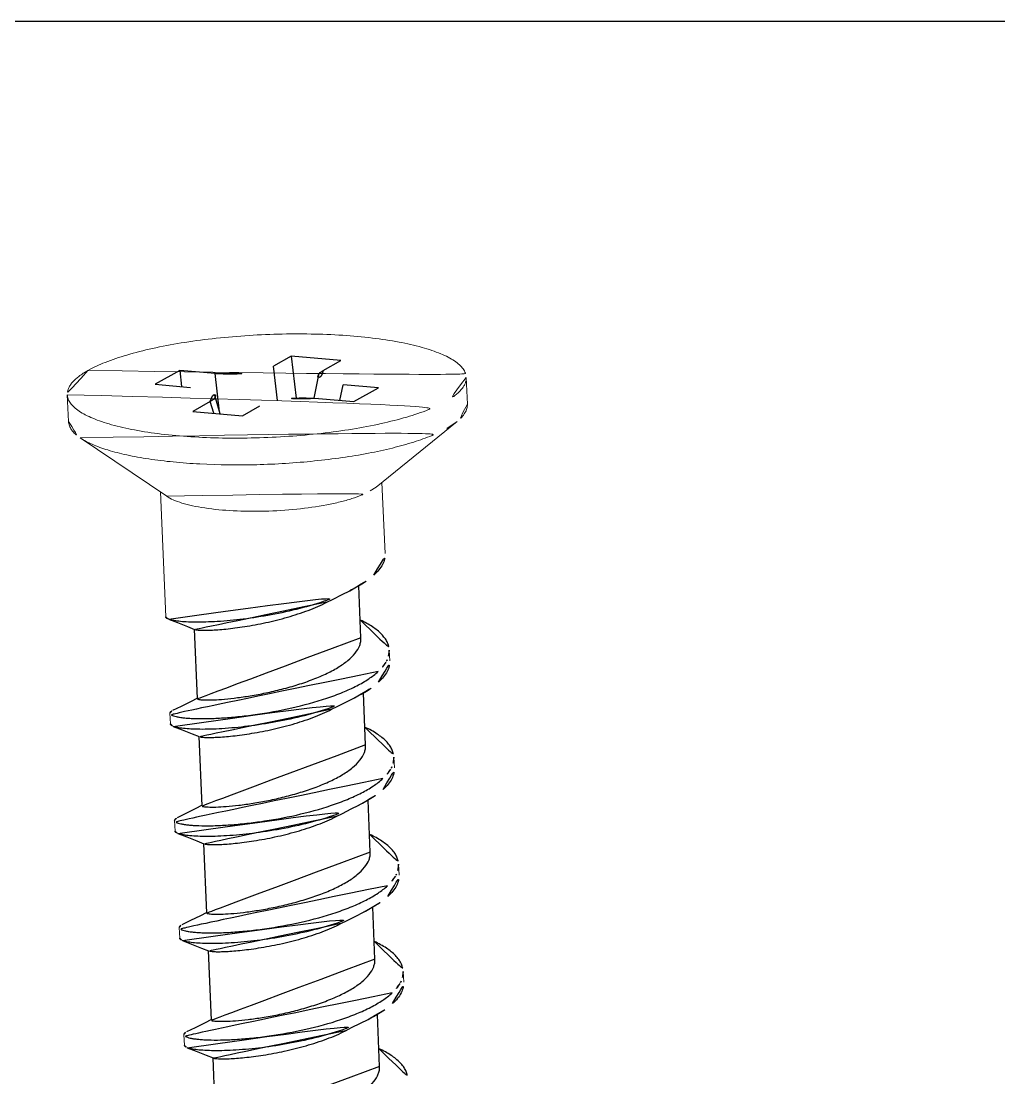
# Model space of a CAD drawing. Extents: x 16296675204 to 16296683393, y -37409618576 to -37409617244.
# Drawn here: x 16296678811.77 to 16296678829.39, y -37409617765.5 to -37409617746.46 of the extents above; entities that cross this region are included whole.
import ezdxf

# ---------------------------------------------------------------- set-up
doc = ezdxf.new("R2010")
doc.units = 0
doc.header["$LTSCALE"] = 10
doc.header["$MEASUREMENT"] = 0
doc.linetypes.add('ACAD_ISO02W100', pattern=[15, 12, -3])
doc.layers.get('0').update_dxf_attribs({"linetype": 'CONTINUOUS'})
doc.layers.add('虚线', color=8, linetype='ACAD_ISO02W100', lineweight=20)

msp = doc.modelspace()

# ---------------------------------------------------------------- linework, layer by layer
at = {"color": 7, "linetype": 'Continuous'}
for p, q in [((16296678816.632099, -37409617752.498627), (16296678816.316891, -37409617752.67601)), ((16296678817.52783, -37409617752.576508), (16296678816.632099, -37409617752.498627)), ((16296678816.632099, -37409617752.498627), (16296678816.722321, -37409617753.256149)), ((16296678817.21262, -37409617752.753891), (16296678817.52783, -37409617752.576508)), ((16296678814.62458, -37409617752.755432), (16296678814.181959, -37409617753.004509)), ((16296678815.26248, -37409617752.81089), (16296678814.62458, -37409617752.755432)), ((16296678814.62458, -37409617752.755432), (16296678814.659189, -37409617753.046013)), ((16296678815.34481, -37409617753.502213), (16296678815.26248, -37409617752.81089)), ((16296678816.39082, -37409617753.29673), (16296678816.316891, -37409617752.67601)), ((16296678817.04915, -37409617753.256859), (16296678817.1311, -37409617752.836433)), ((16296678814.181959, -37409617753.004509), (16296678814.81986, -37409617753.059967)), ((16296678817.51449, -37409617753.29425), (16296678817.569599, -37409617753.011482)), ((16296678818.2075, -37409617753.066948), (16296678817.569599, -37409617753.011482)), ((16296678817.764879, -37409617753.316017), (16296678818.2075, -37409617753.066948)), ((16296678815.17684, -37409617753.317574), (16296678814.861629, -37409617753.494949)), ((16296678815.239321, -37409617753.527786), (16296678815.17684, -37409617753.317574)), ((16296678815.355419, -37409617753.53788), (16296678815.257351, -37409617753.207909)), ((16296678817.126989, -37409617753.260559), (16296678817.764879, -37409617753.316017)), ((16296678814.861629, -37409617753.494949), (16296678815.75736, -37409617753.572823)), ((16296678815.75736, -37409617753.572823), (16296678816.072571, -37409617753.395447)), ((16296678817.89333, -37409617757.573997), (16296678817.85264, -37409617756.637512)), ((16296678814.767771, -37409617757.372429), (16296678814.89328, -37409617757.422897)), ((16296678814.88376, -37409617757.419083), (16296678814.938101, -37409617758.669563)), ((16296678817.977209, -37409617759.504692), (16296678817.93652, -37409617758.568062)), ((16296678814.85166, -37409617759.303123), (16296678814.97716, -37409617759.3536)), ((16296678814.967649, -37409617759.349777), (16296678815.02198, -37409617760.600258)), ((16296678818.06109, -37409617761.435379), (16296678818.020399, -37409617760.498734)), ((16296678814.935539, -37409617761.233818), (16296678815.06105, -37409617761.284286)), ((16296678815.051531, -37409617761.280457), (16296678815.105869, -37409617762.530952)), ((16296678818.144979, -37409617763.366074), (16296678818.10429, -37409617762.429558)), ((16296678815.01943, -37409617763.164513), (16296678815.14493, -37409617763.214989)), ((16296678815.13542, -37409617763.211159), (16296678815.189751, -37409617764.461647)), ((16296678818.228861, -37409617765.296768), (16296678818.188169, -37409617764.3601)), ((16296678815.10331, -37409617765.0952), (16296678815.228821, -37409617765.145683)), ((16296678815.219299, -37409617765.141853), (16296678815.27363, -37409617766.392326))]:
    msp.add_line(p, q, dxfattribs=at)
msp.add_lwpolyline([(16296678850.262171, -37409617828.799469), (16296678796.945801, -37409617828.799469), (16296678796.945801, -37409617746.459763), (16296678850.262171, -37409617746.459763)], close=True)
for points in [[(16296678817.280319, -37409617756.931137), (16296678817.38962, -37409617756.875748), (16296678817.551109, -37409617756.795189), (16296678817.689699, -37409617756.727013)], [(16296678814.425779, -37409617757.238426), (16296678814.583309, -37409617757.299606), (16296678814.767771, -37409617757.372429)], [(16296678814.936251, -37409617758.665932), (16296678814.830009, -37409617758.71981), (16296678814.652491, -37409617758.808418), (16296678814.497311, -37409617758.884781)], [(16296678817.36421, -37409617758.861839), (16296678817.473499, -37409617758.806427), (16296678817.635, -37409617758.725883), (16296678817.773581, -37409617758.657692)], [(16296678814.50967, -37409617759.169128), (16296678814.6672, -37409617759.230309), (16296678814.85166, -37409617759.303123)], [(16296678815.02014, -37409617760.596626), (16296678814.913891, -37409617760.650513), (16296678814.73637, -37409617760.739113), (16296678814.5812, -37409617760.815483)], [(16296678817.44809, -37409617760.792526), (16296678817.55739, -37409617760.737129), (16296678817.71888, -37409617760.656578), (16296678817.85747, -37409617760.588387)], [(16296678814.59355, -37409617761.099823), (16296678814.75108, -37409617761.161003), (16296678814.935539, -37409617761.233818)], [(16296678817.531981, -37409617762.723228), (16296678817.64127, -37409617762.667824), (16296678817.802771, -37409617762.587273), (16296678817.941351, -37409617762.519081)], [(16296678815.104019, -37409617762.527321), (16296678814.99778, -37409617762.5812), (16296678814.820259, -37409617762.6698), (16296678814.665079, -37409617762.74617)], [(16296678814.677441, -37409617763.03051), (16296678814.834961, -37409617763.09169), (16296678815.01943, -37409617763.164513)], [(16296678815.18791, -37409617764.458023), (16296678815.081659, -37409617764.511887), (16296678814.90414, -37409617764.600487), (16296678814.74897, -37409617764.676857)], [(16296678817.61586, -37409617764.653923), (16296678817.725161, -37409617764.598518), (16296678817.88665, -37409617764.51796), (16296678818.02524, -37409617764.449783)], [(16296678814.76132, -37409617764.961197), (16296678814.91885, -37409617765.022377), (16296678815.10331, -37409617765.0952)]]:
    msp.add_lwpolyline(points, dxfattribs=at)
for centre, major_axis, ratio, start_param, end_param in [((16296678815.60009, -37409617752.606644), (-0.801806, -0.030785), 0.263882425, 1.126066153, 2.666704219), ((16296678817.951099, -37409617752.81105), (-0.821229, -0.039608), 0.25133448, 5.818141006, 7.358779072), ((16296678814.43836, -37409617753.260399), (-0.821229, -0.039608), 0.25133448, -3.606636955, -2.065998889), ((16296678816.78937, -37409617753.464813), (-0.801806, -0.030785), 0.263882425, -2.0155265, -0.474888434)]:
    msp.add_ellipse(centre, major_axis=major_axis, ratio=ratio, start_param=start_param, end_param=end_param, dxfattribs=at)
for points, knots in [([(16296678818.12746, -37409617756.443039), (16296678818.159571, -37409617756.413383), (16296678818.216841, -37409617756.353607), (16296678818.28294, -37409617756.255997), (16296678818.32217, -37409617756.156464), (16296678818.32925, -37409617756.088516), (16296678818.327841, -37409617756.056053)], [0, 0, 0, 0, 0.292045706, 0.550742358, 0.782817436, 1, 1, 1, 1]), ([(16296678817.689699, -37409617756.727013), (16296678817.774191, -37409617756.685654), (16296678817.927429, -37409617756.601753), (16296678818.068489, -37409617756.497528), (16296678818.12746, -37409617756.443039)], [0, 0, 0, 0, 0.539523175, 1, 1, 1, 1]), ([(16296678814.425791, -37409617757.238426), (16296678814.450001, -37409617757.247772), (16296678814.51034, -37409617757.262787), (16296678814.616541, -37409617757.278236), (16296678814.75202, -37409617757.288673), (16296678814.914419, -37409617757.293213), (16296678815.10112, -37409617757.290977), (16296678815.389509, -37409617757.277557), (16296678815.784901, -37409617757.239891), (16296678816.281071, -37409617757.163353), (16296678816.78278, -37409617757.053596), (16296678817.25662, -37409617756.912987), (16296678817.55365, -37409617756.793587), (16296678817.689699, -37409617756.727013)], [0, 0, 0, 0, 0.023276566, 0.055463247, 0.09623742, 0.145040673, 0.201136549, 0.263651163, 0.403927684, 0.557108169, 0.713672809, 0.86415492, 1, 1, 1, 1]), ([(16296678817.280319, -37409617756.931137), (16296678817.17136, -37409617756.986816), (16296678816.936541, -37409617757.087173), (16296678816.56592, -37409617757.207336), (16296678816.18198, -37409617757.302628), (16296678815.86507, -37409617757.361816), (16296678815.6252, -37409617757.396423), (16296678815.46314, -37409617757.415337), (16296678815.316919, -37409617757.42836), (16296678815.189131, -37409617757.435928), (16296678815.082001, -37409617757.438713), (16296678814.99745, -37409617757.437317), (16296678814.94174, -37409617757.433319), (16296678814.909731, -37409617757.42794), (16296678814.897949, -37409617757.424797), (16296678814.89328, -37409617757.422897)], [0, 0, 0, 0, 0.149149692, 0.310486425, 0.474512212, 0.630990703, 0.703238306, 0.769886721, 0.829852517, 0.882142193, 0.925906765, 0.960440098, 0.985212648, 0.993851739, 1, 1, 1, 1]), ([(16296678814.373569, -37409617757.194969), (16296678814.373739, -37409617757.19899), (16296678814.376909, -37409617757.207893), (16296678814.38793, -37409617757.219109), (16296678814.40465, -37409617757.229599), (16296678814.41814, -37409617757.235481), (16296678814.425791, -37409617757.238426)], [0, 0, 0, 0, 0.169964487, 0.380192821, 0.653494873, 1, 1, 1, 1]), ([(16296678817.886391, -37409617757.256149), (16296678817.960859, -37409617757.291496), (16296678818.094641, -37409617757.36409), (16296678818.23918, -37409617757.477112), (16296678818.322241, -37409617757.573868), (16296678818.36631, -37409617757.645279), (16296678818.39444, -37409617757.718643), (16296678818.40226, -37409617757.768967), (16296678818.40333, -37409617757.793671)], [0, 0, 0, 0, 0.317057743, 0.583748074, 0.699704525, 0.805924509, 0.904904925, 1, 1, 1, 1]), ([(16296678817.89332, -37409617757.573997), (16296678817.89431, -37409617757.596786), (16296678817.8913, -37409617757.643608), (16296678817.864559, -37409617757.739708), (16296678817.79006, -37409617757.860123), (16296678817.65291, -37409617757.991867), (16296678817.470341, -37409617758.116653), (16296678817.24851, -37409617758.232559), (16296678816.99538, -37409617758.337822), (16296678816.720409, -37409617758.430679), (16296678816.434031, -37409617758.50985), (16296678816.147209, -37409617758.574547), (16296678815.870991, -37409617758.624542), (16296678815.61602, -37409617758.660217), (16296678815.39217, -37409617758.682503), (16296678815.229071, -37409617758.691818), (16296678815.120609, -37409617758.693382), (16296678815.057751, -37409617758.692261), (16296678815.00795, -37409617758.68914), (16296678814.97526, -37409617758.685181), (16296678814.95566, -37409617758.680672), (16296678814.945761, -37409617758.677368), (16296678814.938259, -37409617758.673073), (16296678814.93811, -37409617758.669563)], [0, 0, 0, 0, 0.020473064, 0.041729226, 0.088965761, 0.145234353, 0.211406525, 0.286735163, 0.369456871, 0.457154917, 0.547003049, 0.635953592, 0.720898874, 0.798817184, 0.866906327, 0.922705443, 0.9453497, 0.964215031, 0.979139366, 0.990015945, 0.99393238, 0.996849703, 1, 1, 1, 1]), ([(16296678818.40333, -37409617757.793671), (16296678818.4046, -37409617757.822861), (16296678818.39925, -37409617757.883453), (16296678818.37928, -37409617757.940697), (16296678818.366289, -37409617757.968689)], [0, 0, 0, 0, 0.486340642, 1, 1, 1, 1]), ([(16296678818.211349, -37409617758.373734), (16296678818.243469, -37409617758.344063), (16296678818.30076, -37409617758.284264), (16296678818.36688, -37409617758.1866), (16296678818.406099, -37409617758.087013), (16296678818.413151, -37409617758.019043), (16296678818.411711, -37409617757.986549)], [0, 0, 0, 0, 0.292058996, 0.550756019, 0.78282278, 1, 1, 1, 1]), ([(16296678818.34399, -37409617758.011177), (16296678818.3354, -37409617758.025841), (16296678818.295139, -37409617758.087624), (16296678818.244579, -37409617758.14222), (16296678818.202959, -37409617758.180656)], [0, 0, 0, 0, 0.230661655, 1, 1, 1, 1]), ([(16296678818.366289, -37409617757.968689), (16296678818.364639, -37409617757.972252), (16296678818.357719, -37409617757.986687), (16296678818.35009, -37409617758.000771), (16296678818.34399, -37409617758.011177)], [0, 0, 0, 0, 0.245567706, 1, 1, 1, 1]), ([(16296678818.202959, -37409617758.180656), (16296678818.15032, -37409617758.229286), (16296678818.02639, -37409617758.322998), (16296678817.811081, -37409617758.446327), (16296678817.557899, -37409617758.561234), (16296678817.169001, -37409617758.704407), (16296678816.64257, -37409617758.846336), (16296678816.102289, -37409617758.943909), (16296678815.67786, -37409617758.995461), (16296678815.386141, -37409617759.019577), (16296678815.12359, -37409617759.03064), (16296678814.92643, -37409617759.030006), (16296678814.788851, -37409617759.023338), (16296678814.702419, -37409617759.016167), (16296678814.62793, -37409617759.006737), (16296678814.56633, -37409617758.995621), (16296678814.51672, -37409617758.982277), (16296678814.47724, -37409617758.967247), (16296678814.449711, -37409617758.947289), (16296678814.44906, -37409617758.932587)], [0, 0, 0, 0, 0.054602615, 0.117789166, 0.188745253, 0.266169363, 0.433325532, 0.603347488, 0.684032993, 0.759000201, 0.826300458, 0.884192152, 0.909142841, 0.931212345, 0.950280087, 0.966251833, 0.979077401, 0.988796353, 1, 1, 1, 1]), ([(16296678817.773581, -37409617758.657692), (16296678817.85808, -37409617758.616341), (16296678818.01132, -37409617758.532448), (16296678818.15237, -37409617758.428223), (16296678818.211349, -37409617758.373734)], [0, 0, 0, 0, 0.539505924, 1, 1, 1, 1]), ([(16296678814.44906, -37409617758.932587), (16296678814.448879, -37409617758.928581), (16296678814.451269, -37409617758.919434), (16296678814.461281, -37409617758.907318), (16296678814.47703, -37409617758.895416), (16296678814.48995, -37409617758.88839), (16296678814.497311, -37409617758.884781)], [0, 0, 0, 0, 0.169923784, 0.38021977, 0.653573272, 1, 1, 1, 1]), ([(16296678814.50967, -37409617759.169128), (16296678814.53389, -37409617759.178467), (16296678814.594231, -37409617759.193481), (16296678814.70043, -37409617759.208923), (16296678814.835911, -37409617759.219368), (16296678814.998329, -37409617759.223907), (16296678815.185049, -37409617759.221672), (16296678815.473459, -37409617759.208237), (16296678815.868851, -37409617759.170578), (16296678816.365021, -37409617759.094032), (16296678816.86672, -37409617758.984283), (16296678817.34053, -37409617758.843674), (16296678817.63755, -37409617758.724274), (16296678817.773581, -37409617758.657692)], [0, 0, 0, 0, 0.023276892, 0.055464645, 0.096240648, 0.145049353, 0.201151804, 0.263673445, 0.403950807, 0.557126029, 0.713689384, 0.864168888, 1, 1, 1, 1]), ([(16296678817.364201, -37409617758.861839), (16296678817.255239, -37409617758.917503), (16296678817.02042, -37409617759.017868), (16296678816.649799, -37409617759.138023), (16296678816.26586, -37409617759.233322), (16296678815.948959, -37409617759.292519), (16296678815.709089, -37409617759.32711), (16296678815.54702, -37409617759.346039), (16296678815.400801, -37409617759.359047), (16296678815.27302, -37409617759.366623), (16296678815.16588, -37409617759.369408), (16296678815.081329, -37409617759.367996), (16296678815.025631, -37409617759.364014), (16296678814.99362, -37409617759.358643), (16296678814.98184, -37409617759.355492), (16296678814.977171, -37409617759.3536)], [0, 0, 0, 0, 0.149151444, 0.31048851, 0.474514788, 0.630995045, 0.703238917, 0.769892315, 0.829853838, 0.882146381, 0.925911335, 0.960441334, 0.985220341, 0.993856093, 1, 1, 1, 1]), ([(16296678814.457451, -37409617759.125717), (16296678814.45764, -37409617759.12973), (16296678814.460831, -37409617759.138618), (16296678814.47184, -37409617759.149818), (16296678814.48855, -37409617759.160301), (16296678814.502029, -37409617759.166183), (16296678814.50967, -37409617759.169128)], [0, 0, 0, 0, 0.170000013, 0.380313825, 0.653600326, 1, 1, 1, 1]), ([(16296678817.970711, -37409617759.18705), (16296678818.045099, -37409617759.222382), (16296678818.178749, -37409617759.294937), (16296678818.32313, -37409617759.407883), (16296678818.40612, -37409617759.504547), (16296678818.45015, -37409617759.575912), (16296678818.478279, -37409617759.649208), (16296678818.48612, -37409617759.699493), (16296678818.487209, -37409617759.724167)], [0, 0, 0, 0, 0.317038141, 0.583721003, 0.699682042, 0.805910367, 0.904900162, 1, 1, 1, 1]), ([(16296678817.9772, -37409617759.504692), (16296678817.978189, -37409617759.527481), (16296678817.97517, -37409617759.574303), (16296678817.948469, -37409617759.67041), (16296678817.873949, -37409617759.790817), (16296678817.736799, -37409617759.922577), (16296678817.55422, -37409617760.047348), (16296678817.33239, -37409617760.163254), (16296678817.07926, -37409617760.268509), (16296678816.804291, -37409617760.361366), (16296678816.51791, -37409617760.440552), (16296678816.231091, -37409617760.505241), (16296678815.95487, -37409617760.555237), (16296678815.699909, -37409617760.590912), (16296678815.476061, -37409617760.61319), (16296678815.31296, -37409617760.622513), (16296678815.204491, -37409617760.624077), (16296678815.14163, -37409617760.622963), (16296678815.091829, -37409617760.619827), (16296678815.059139, -37409617760.615883), (16296678815.039551, -37409617760.611366), (16296678815.02965, -37409617760.608063), (16296678815.022129, -37409617760.603767), (16296678815.02198, -37409617760.600258)], [0, 0, 0, 0, 0.020473397, 0.04172825, 0.088964795, 0.145234699, 0.21140827, 0.286737033, 0.369457519, 0.457154473, 0.547002625, 0.635953948, 0.720899289, 0.798816176, 0.866903321, 0.922701866, 0.945350284, 0.96421297, 0.979137498, 0.990016213, 0.993929145, 0.99684572, 1, 1, 1, 1]), ([(16296678818.487209, -37409617759.724167), (16296678818.488501, -37409617759.75341), (16296678818.48315, -37409617759.814133), (16296678818.463131, -37409617759.87149), (16296678818.450109, -37409617759.899544)], [0, 0, 0, 0, 0.486306326, 1, 1, 1, 1]), ([(16296678818.295231, -37409617760.304428), (16296678818.327351, -37409617760.274757), (16296678818.38464, -37409617760.214958), (16296678818.45076, -37409617760.11731), (16296678818.489981, -37409617760.017723), (16296678818.49703, -37409617759.949753), (16296678818.4956, -37409617759.917259)], [0, 0, 0, 0, 0.292042277, 0.550741516, 0.782816052, 1, 1, 1, 1]), ([(16296678818.42831, -37409617759.941132), (16296678818.41971, -37409617759.955856), (16296678818.379379, -37409617760.017929), (16296678818.32863, -37409617760.072746), (16296678818.28684, -37409617760.111359)], [0, 0, 0, 0, 0.230586123, 1, 1, 1, 1]), ([(16296678818.450109, -37409617759.899544), (16296678818.44849, -37409617759.903023), (16296678818.441719, -37409617759.917137), (16296678818.434259, -37409617759.930931), (16296678818.42831, -37409617759.941132)], [0, 0, 0, 0, 0.245662192, 1, 1, 1, 1]), ([(16296678818.28684, -37409617760.111359), (16296678818.234209, -37409617760.159981), (16296678818.1103, -37409617760.253677), (16296678817.895029, -37409617760.376984), (16296678817.641911, -37409617760.491867), (16296678817.253071, -37409617760.635033), (16296678816.726709, -37409617760.776978), (16296678816.186489, -37409617760.874557), (16296678815.762079, -37409617760.926117), (16296678815.47036, -37409617760.950256), (16296678815.207769, -37409617760.961327), (16296678815.010571, -37409617760.960709), (16296678814.872959, -37409617760.954048), (16296678814.786501, -37409617760.946877), (16296678814.71199, -37409617760.937447), (16296678814.65036, -37409617760.926353), (16296678814.60071, -37409617760.913017), (16296678814.561199, -37409617760.89798), (16296678814.53363, -37409617760.878036), (16296678814.532949, -37409617760.863327)], [0, 0, 0, 0, 0.054597217, 0.117772269, 0.188713614, 0.266122839, 0.433262524, 0.603270318, 0.683950983, 0.758921475, 0.826233658, 0.884138543, 0.909095902, 0.931171631, 0.950246803, 0.966225121, 0.979058274, 0.988784535, 1, 1, 1, 1]), ([(16296678817.85747, -37409617760.588387), (16296678817.941959, -37409617760.547028), (16296678818.0952, -37409617760.463142), (16296678818.23625, -37409617760.35891), (16296678818.295231, -37409617760.304428)], [0, 0, 0, 0, 0.539514938, 1, 1, 1, 1]), ([(16296678814.593559, -37409617761.099823), (16296678814.617769, -37409617761.109161), (16296678814.67811, -37409617761.124184), (16296678814.784309, -37409617761.139618), (16296678814.91979, -37409617761.150063), (16296678815.08219, -37409617761.154587), (16296678815.2689, -37409617761.152367), (16296678815.55731, -37409617761.138947), (16296678815.9527, -37409617761.101273), (16296678816.44886, -37409617761.024727), (16296678816.95056, -37409617760.914993), (16296678817.424391, -37409617760.774368), (16296678817.72142, -37409617760.654984), (16296678817.85747, -37409617760.588387)], [0, 0, 0, 0, 0.023278057, 0.055464367, 0.096237391, 0.145041777, 0.201140971, 0.263660908, 0.403941326, 0.557113817, 0.713670843, 0.864155822, 1, 1, 1, 1]), ([(16296678817.44809, -37409617760.792526), (16296678817.33913, -37409617760.848213), (16296678817.104309, -37409617760.948547), (16296678816.73369, -37409617761.068733), (16296678816.349751, -37409617761.164017), (16296678816.032841, -37409617761.223213), (16296678815.792971, -37409617761.257797), (16296678815.630911, -37409617761.276733), (16296678815.48469, -37409617761.289742), (16296678815.356899, -37409617761.297318), (16296678815.249769, -37409617761.300087), (16296678815.16522, -37409617761.298698), (16296678815.10951, -37409617761.294701), (16296678815.077511, -37409617761.28933), (16296678815.06572, -37409617761.286186), (16296678815.06105, -37409617761.284286)], [0, 0, 0, 0, 0.149149925, 0.310486899, 0.474512549, 0.630991091, 0.703238754, 0.769887552, 0.829852148, 0.882143536, 0.925906325, 0.960441356, 0.985212845, 0.993853208, 1, 1, 1, 1]), ([(16296678814.532949, -37409617760.863327), (16296678814.532761, -37409617760.859322), (16296678814.53513, -37409617760.850166), (16296678814.545139, -37409617760.838043), (16296678814.56089, -37409617760.826134), (16296678814.57383, -37409617760.819077), (16296678814.5812, -37409617760.815483)], [0, 0, 0, 0, 0.169900019, 0.380141039, 0.653487407, 1, 1, 1, 1]), ([(16296678814.54134, -37409617761.056389), (16296678814.541519, -37409617761.06041), (16296678814.544701, -37409617761.069298), (16296678814.555719, -37409617761.080513), (16296678814.57243, -37409617761.090988), (16296678814.585911, -37409617761.09687), (16296678814.593559, -37409617761.099823)], [0, 0, 0, 0, 0.169993056, 0.38028427, 0.653562307, 1, 1, 1, 1]), ([(16296678818.055309, -37409617761.11808), (16296678818.129601, -37409617761.153397), (16296678818.263069, -37409617761.225922), (16296678818.407249, -37409617761.338799), (16296678818.49011, -37409617761.43541), (16296678818.53409, -37409617761.506721), (16296678818.56218, -37409617761.579971), (16296678818.570009, -37409617761.630219), (16296678818.571091, -37409617761.654877)], [0, 0, 0, 0, 0.316984893, 0.583639069, 0.699603812, 0.805849235, 0.904865736, 1, 1, 1, 1]), ([(16296678818.06109, -37409617761.435379), (16296678818.06209, -37409617761.458183), (16296678818.059059, -37409617761.504997), (16296678818.032339, -37409617761.601097), (16296678817.95783, -37409617761.721497), (16296678817.820681, -37409617761.853256), (16296678817.638109, -37409617761.978027), (16296678817.416281, -37409617762.093941), (16296678817.163151, -37409617762.199203), (16296678816.88818, -37409617762.292068), (16296678816.601801, -37409617762.371239), (16296678816.31498, -37409617762.435928), (16296678816.038759, -37409617762.485924), (16296678815.783791, -37409617762.521606), (16296678815.55994, -37409617762.543877), (16296678815.396839, -37409617762.553207), (16296678815.28838, -37409617762.554771), (16296678815.225519, -37409617762.55365), (16296678815.17572, -37409617762.550522), (16296678815.14303, -37409617762.54657), (16296678815.12343, -37409617762.542061), (16296678815.11352, -37409617762.538757), (16296678815.10603, -37409617762.534447), (16296678815.105881, -37409617762.530952)], [0, 0, 0, 0, 0.02047321, 0.04172905, 0.08896589, 0.145234743, 0.211406872, 0.286735126, 0.369456489, 0.457154687, 0.547003065, 0.635953623, 0.720898634, 0.798816603, 0.866905772, 0.922705652, 0.945349236, 0.964215767, 0.979138535, 0.990016578, 0.993933024, 0.996849142, 1, 1, 1, 1]), ([(16296678818.571091, -37409617761.654877), (16296678818.57239, -37409617761.68425), (16296678818.566971, -37409617761.745232), (16296678818.54677, -37409617761.802834), (16296678818.53364, -37409617761.830971)], [0, 0, 0, 0, 0.486199985, 1, 1, 1, 1]), ([(16296678818.37912, -37409617762.235123), (16296678818.41123, -37409617762.20546), (16296678818.468479, -37409617762.145691), (16296678818.53459, -37409617762.048103), (16296678818.57382, -37409617761.94857), (16296678818.5809, -37409617761.88063), (16296678818.579491, -37409617761.84816)], [0, 0, 0, 0, 0.292056058, 0.55074832, 0.782819238, 1, 1, 1, 1]), ([(16296678818.513309, -37409617761.869904), (16296678818.50469, -37409617761.884804), (16296678818.46417, -37409617761.947632), (16296678818.412939, -37409617762.003059), (16296678818.370729, -37409617762.042053)], [0, 0, 0, 0, 0.230394881, 1, 1, 1, 1]), ([(16296678818.53364, -37409617761.830971), (16296678818.53212, -37409617761.834244), (16296678818.52578, -37409617761.847427), (16296678818.518841, -37409617761.860352), (16296678818.513309, -37409617761.869904)], [0, 0, 0, 0, 0.24594043, 1, 1, 1, 1]), ([(16296678818.370729, -37409617762.042053), (16296678818.31809, -37409617762.090683), (16296678818.19417, -37409617762.184372), (16296678817.978889, -37409617762.307693), (16296678817.72574, -37409617762.422577), (16296678817.33687, -37409617762.565758), (16296678816.81049, -37409617762.707703), (16296678816.27026, -37409617762.805267), (16296678815.84585, -37409617762.856819), (16296678815.554119, -37409617762.880951), (16296678815.29154, -37409617762.892021), (16296678815.09436, -37409617762.891403), (16296678814.95677, -37409617762.884743), (16296678814.870319, -37409617762.877563), (16296678814.79582, -37409617762.868141), (16296678814.7342, -37409617762.857033), (16296678814.684561, -37409617762.843697), (16296678814.64506, -37409617762.828667), (16296678814.6175, -37409617762.808723), (16296678814.616831, -37409617762.794006)], [0, 0, 0, 0, 0.05459869, 0.11777762, 0.188727264, 0.266146226, 0.433292764, 0.603296072, 0.683979386, 0.758950658, 0.826259313, 0.88415787, 0.909111388, 0.931183846, 0.950256241, 0.966231778, 0.979063344, 0.988787913, 1, 1, 1, 1]), ([(16296678817.941351, -37409617762.519081), (16296678818.02585, -37409617762.477722), (16296678818.17909, -37409617762.393837), (16296678818.320141, -37409617762.289597), (16296678818.37912, -37409617762.235123)], [0, 0, 0, 0, 0.539520138, 1, 1, 1, 1]), ([(16296678814.677441, -37409617763.03051), (16296678814.70166, -37409617763.039864), (16296678814.761999, -37409617763.054871), (16296678814.8682, -37409617763.070312), (16296678815.00367, -37409617763.080757), (16296678815.16608, -37409617763.085289), (16296678815.352779, -37409617763.083061), (16296678815.641171, -37409617763.069641), (16296678816.03656, -37409617763.031967), (16296678816.532749, -37409617762.955421), (16296678817.034451, -37409617762.84568), (16296678817.50828, -37409617762.705063), (16296678817.805309, -37409617762.58567), (16296678817.941351, -37409617762.519081)], [0, 0, 0, 0, 0.023276407, 0.055463181, 0.096237908, 0.145042369, 0.201139714, 0.263655278, 0.403931506, 0.557112621, 0.713678891, 0.864158647, 1, 1, 1, 1]), ([(16296678814.616831, -37409617762.794006), (16296678814.61665, -37409617762.789993), (16296678814.61902, -37409617762.780853), (16296678814.62904, -37409617762.768707), (16296678814.644779, -37409617762.756813), (16296678814.657709, -37409617762.749779), (16296678814.665079, -37409617762.74617)], [0, 0, 0, 0, 0.169908325, 0.380176255, 0.653525717, 1, 1, 1, 1]), ([(16296678817.531969, -37409617762.723228), (16296678817.423, -37409617762.778893), (16296678817.18819, -37409617762.87925), (16296678816.81757, -37409617762.999413), (16296678816.43363, -37409617763.094711), (16296678816.11672, -37409617763.1539), (16296678815.87686, -37409617763.188492), (16296678815.71479, -37409617763.207428), (16296678815.568569, -37409617763.220444), (16296678815.440781, -37409617763.227997), (16296678815.333651, -37409617763.230797), (16296678815.2491, -37409617763.229393), (16296678815.193399, -37409617763.225403), (16296678815.16139, -37409617763.220016), (16296678815.149611, -37409617763.216881), (16296678815.144939, -37409617763.214989)], [0, 0, 0, 0, 0.149151082, 0.31048801, 0.474514413, 0.630994577, 0.703238601, 0.769891117, 0.829854077, 0.882144985, 0.925911753, 0.960440489, 0.985219788, 0.993854646, 1, 1, 1, 1]), ([(16296678814.625219, -37409617762.987083), (16296678814.625401, -37409617762.991096), (16296678814.62858, -37409617762.999977), (16296678814.639601, -37409617763.0112), (16296678814.656309, -37409617763.021683), (16296678814.66979, -37409617763.027557), (16296678814.677441, -37409617763.03051)], [0, 0, 0, 0, 0.169972208, 0.380232623, 0.65353903, 1, 1, 1, 1]), ([(16296678818.13652, -37409617763.047508), (16296678818.21122, -37409617763.082909), (16296678818.3454, -37409617763.155563), (16296678818.49037, -37409617763.268738), (16296678818.573669, -37409617763.365639), (16296678818.617861, -37409617763.437157), (16296678818.64608, -37409617763.510643), (16296678818.65391, -37409617763.561043), (16296678818.654989, -37409617763.585777)], [0, 0, 0, 0, 0.3172345, 0.583924157, 0.69985153, 0.806036112, 0.904966851, 1, 1, 1, 1]), ([(16296678818.14497, -37409617763.366074), (16296678818.14596, -37409617763.38887), (16296678818.14295, -37409617763.435692), (16296678818.11623, -37409617763.531792), (16296678818.041731, -37409617763.652199), (16296678817.90457, -37409617763.783958), (16296678817.721991, -37409617763.90873), (16296678817.50016, -37409617764.024643), (16296678817.24703, -37409617764.129898), (16296678816.972059, -37409617764.222763), (16296678816.68568, -37409617764.301933), (16296678816.398861, -37409617764.366631), (16296678816.122641, -37409617764.416618), (16296678815.86768, -37409617764.452301), (16296678815.643829, -37409617764.474579), (16296678815.48073, -37409617764.483887), (16296678815.372259, -37409617764.485474), (16296678815.309401, -37409617764.484337), (16296678815.2596, -37409617764.481216), (16296678815.22691, -37409617764.477257), (16296678815.207319, -37409617764.472748), (16296678815.19742, -37409617764.469437), (16296678815.189899, -37409617764.465157), (16296678815.189751, -37409617764.461647)], [0, 0, 0, 0, 0.020473134, 0.041728323, 0.088964486, 0.14523392, 0.211407584, 0.286736716, 0.369457507, 0.457154493, 0.547002463, 0.635953727, 0.720899492, 0.798816786, 0.866903955, 0.922702124, 0.945350952, 0.964212695, 0.979138569, 0.990015654, 0.993929113, 0.996846507, 1, 1, 1, 1]), ([(16296678818.654989, -37409617763.585777), (16296678818.65625, -37409617763.614868), (16296678818.65094, -37409617763.675217), (16296678818.631109, -37409617763.732292), (16296678818.61821, -37409617763.760193)], [0, 0, 0, 0, 0.486427564, 1, 1, 1, 1]), ([(16296678818.462999, -37409617764.165817), (16296678818.495131, -37409617764.136139), (16296678818.55242, -37409617764.076332), (16296678818.618549, -37409617763.978668), (16296678818.657761, -37409617763.879066), (16296678818.664801, -37409617763.811089), (16296678818.66337, -37409617763.778603)], [0, 0, 0, 0, 0.292057156, 0.550753557, 0.782820762, 1, 1, 1, 1]), ([(16296678818.59436, -37409617763.805443), (16296678818.585791, -37409617763.819908), (16296678818.545771, -37409617763.880829), (16296678818.49575, -37409617763.934753), (16296678818.454611, -37409617763.972748)], [0, 0, 0, 0, 0.23088135, 1, 1, 1, 1]), ([(16296678818.61821, -37409617763.760193), (16296678818.616461, -37409617763.763992), (16296678818.609091, -37409617763.779373), (16296678818.60092, -37409617763.794357), (16296678818.59436, -37409617763.805443)], [0, 0, 0, 0, 0.245278164, 1, 1, 1, 1]), ([(16296678818.454611, -37409617763.972748), (16296678818.40197, -37409617764.02137), (16296678818.278049, -37409617764.115067), (16296678818.062759, -37409617764.238403), (16296678817.809601, -37409617764.353287), (16296678817.420731, -37409617764.49646), (16296678816.89432, -37409617764.638397), (16296678816.354071, -37409617764.73597), (16296678815.929649, -37409617764.787521), (16296678815.63793, -37409617764.811653), (16296678815.37536, -37409617764.822723), (16296678815.17819, -37409617764.82209), (16296678815.040609, -37409617764.81543), (16296678814.954161, -37409617764.808258), (16296678814.879669, -37409617764.798828), (16296678814.81805, -37409617764.787712), (16296678814.768419, -37409617764.774384), (16296678814.72893, -37409617764.759354), (16296678814.70138, -37409617764.739403), (16296678814.70072, -37409617764.724701)], [0, 0, 0, 0, 0.0546001, 0.117782597, 0.188733632, 0.266151748, 0.433300018, 0.60331817, 0.68400267, 0.75896991, 0.826272935, 0.884169085, 0.909122385, 0.931194582, 0.950265184, 0.96624001, 0.979068811, 0.988791119, 1, 1, 1, 1]), ([(16296678818.02524, -37409617764.449783), (16296678818.10973, -37409617764.408417), (16296678818.26297, -37409617764.324532), (16296678818.40402, -37409617764.220299), (16296678818.462999, -37409617764.165817)], [0, 0, 0, 0, 0.539501208, 1, 1, 1, 1]), ([(16296678814.76133, -37409617764.961197), (16296678814.78554, -37409617764.970551), (16296678814.845881, -37409617764.985558), (16296678814.952089, -37409617765.001007), (16296678815.08757, -37409617765.011452), (16296678815.24999, -37409617765.015984), (16296678815.43671, -37409617765.013763), (16296678815.725121, -37409617765.000328), (16296678816.12051, -37409617764.962646), (16296678816.61668, -37409617764.886108), (16296678817.11837, -37409617764.77636), (16296678817.59218, -37409617764.63575), (16296678817.8892, -37409617764.516357), (16296678818.02524, -37409617764.449783)], [0, 0, 0, 0, 0.023277738, 0.055465794, 0.096241954, 0.14505144, 0.20115394, 0.26367632, 0.403954117, 0.557125453, 0.713686867, 0.864167196, 1, 1, 1, 1]), ([(16296678814.70072, -37409617764.724701), (16296678814.700529, -37409617764.72068), (16296678814.702909, -37409617764.711533), (16296678814.712919, -37409617764.699409), (16296678814.72867, -37409617764.687508), (16296678814.7416, -37409617764.680473), (16296678814.74896, -37409617764.676857)], [0, 0, 0, 0, 0.169912341, 0.380179031, 0.653529502, 1, 1, 1, 1]), ([(16296678817.61586, -37409617764.653923), (16296678817.506901, -37409617764.709587), (16296678817.272079, -37409617764.809937), (16296678816.901449, -37409617764.930107), (16296678816.517521, -37409617765.025398), (16296678816.200609, -37409617765.084587), (16296678815.960739, -37409617765.119186), (16296678815.798679, -37409617765.138107), (16296678815.65246, -37409617765.151131), (16296678815.52467, -37409617765.158699), (16296678815.41753, -37409617765.161484), (16296678815.332991, -37409617765.160088), (16296678815.277281, -37409617765.15609), (16296678815.24527, -37409617765.150719), (16296678815.23349, -37409617765.147583), (16296678815.228821, -37409617765.145683)], [0, 0, 0, 0, 0.149150481, 0.310487645, 0.474513263, 0.630992056, 0.703239131, 0.769889043, 0.829852195, 0.882145353, 0.925906742, 0.960442514, 0.985214087, 0.993855175, 1, 1, 1, 1]), ([(16296678814.709101, -37409617764.917793), (16296678814.70929, -37409617764.921806), (16296678814.712481, -37409617764.930687), (16296678814.72349, -37409617764.941887), (16296678814.7402, -37409617764.952377), (16296678814.753679, -37409617764.958252), (16296678814.76133, -37409617764.961197)], [0, 0, 0, 0, 0.170000578, 0.380309158, 0.653587418, 1, 1, 1, 1]), ([(16296678818.222639, -37409617764.979263), (16296678818.296989, -37409617765.014587), (16296678818.430559, -37409617765.087128), (16296678818.57486, -37409617765.200043), (16296678818.657801, -37409617765.296677), (16296678818.70182, -37409617765.368011), (16296678818.729931, -37409617765.441292), (16296678818.73777, -37409617765.491547), (16296678818.738859, -37409617765.516228)], [0, 0, 0, 0, 0.317020572, 0.583696175, 0.69965802, 0.805891088, 0.904889407, 1, 1, 1, 1]), ([(16296678818.228861, -37409617765.296768), (16296678818.22986, -37409617765.319557), (16296678818.22682, -37409617765.366379), (16296678818.200121, -37409617765.462486), (16296678818.125601, -37409617765.582893), (16296678817.988449, -37409617765.714653), (16296678817.80587, -37409617765.839417), (16296678817.58404, -37409617765.95533), (16296678817.330919, -37409617766.060593), (16296678817.05595, -37409617766.153458), (16296678816.769569, -37409617766.232628), (16296678816.48275, -37409617766.297318), (16296678816.20653, -37409617766.347313), (16296678815.951559, -37409617766.383003), (16296678815.727711, -37409617766.405273), (16296678815.56461, -37409617766.414589), (16296678815.45615, -37409617766.416153), (16296678815.39329, -37409617766.415039), (16296678815.343491, -37409617766.411911), (16296678815.310789, -37409617766.407951), (16296678815.291201, -37409617766.40345), (16296678815.28129, -37409617766.400139), (16296678815.2738, -37409617766.395844), (16296678815.27364, -37409617766.392326)], [0, 0, 0, 0, 0.020473379, 0.041728798, 0.088965914, 0.145235111, 0.211407373, 0.286735407, 0.369456346, 0.45715445, 0.547003048, 0.635953711, 0.72089852, 0.798816075, 0.866904958, 0.922705167, 0.945348959, 0.964216136, 0.979137713, 0.990017197, 0.993933035, 0.996848199, 1, 1, 1, 1])]:
    msp.add_open_spline(points, degree=3, knots=knots, dxfattribs=at)
at = {"layer": '虚线', "color": 7, "linetype": 'Continuous'}
for p, q in [((16296678819.812309, -37409617753.362137), (16296678819.79134, -37409617752.879463)), ((16296678812.619101, -37409617753.674667), (16296678812.598129, -37409617753.191994)), ((16296678818.164709, -37409617754.85878), (16296678819.6259, -37409617753.675163)), ((16296678819.6259, -37409617753.675163), (16296678819.440331, -37409617753.798767)), ((16296678814.390289, -37409617755.022774), (16296678812.831949, -37409617753.970337)), ((16296678818.164709, -37409617754.85878), (16296678818.061609, -37409617754.927437)), ((16296678818.327841, -37409617756.056007), (16296678818.272051, -37409617754.771828)), ((16296678814.37356, -37409617757.194977), (16296678814.27582, -37409617754.945457)), ((16296678818.41173, -37409617757.986702), (16296678818.403339, -37409617757.793633)), ((16296678814.457439, -37409617759.125671), (16296678814.449051, -37409617758.932602)), ((16296678818.495609, -37409617759.917389), (16296678818.487221, -37409617759.724319)), ((16296678814.541321, -37409617761.056374), (16296678814.53294, -37409617760.863297)), ((16296678818.5795, -37409617761.848083), (16296678818.57111, -37409617761.655006)), ((16296678814.62521, -37409617762.987061), (16296678814.616819, -37409617762.793991)), ((16296678818.66338, -37409617763.778778), (16296678818.654989, -37409617763.585709)), ((16296678814.709101, -37409617764.917763), (16296678814.70071, -37409617764.724693))]:
    msp.add_line(p, q, dxfattribs=at)
for points, knots in [([(16296678812.97011, -37409617752.755363), (16296678813.069441, -37409617752.699463), (16296678813.29957, -37409617752.59549), (16296678813.68907, -37409617752.46566), (16296678814.147341, -37409617752.350594), (16296678814.661869, -37409617752.253616), (16296678815.218731, -37409617752.177628), (16296678815.802549, -37409617752.124786), (16296678816.39719, -37409617752.096626), (16296678816.98621, -37409617752.093933), (16296678817.55331, -37409617752.116707), (16296678818.08288, -37409617752.164253), (16296678818.560329, -37409617752.235123), (16296678818.918159, -37409617752.314743), (16296678819.16721, -37409617752.390694), (16296678819.3253, -37409617752.449577), (16296678819.46184, -37409617752.512497), (16296678819.57605, -37409617752.579033), (16296678819.667271, -37409617752.648933), (16296678819.735041, -37409617752.722168), (16296678819.778509, -37409617752.798981), (16296678819.79019, -37409617752.853439), (16296678819.791321, -37409617752.879517)], [0, 0, 0, 0, 0.047874429, 0.105679961, 0.172282423, 0.246160485, 0.325485972, 0.408240935, 0.49228692, 0.575442048, 0.655554599, 0.7305774, 0.798645146, 0.858162555, 0.884327349, 0.907947424, 0.928965317, 0.947398063, 0.963347598, 0.977069324, 0.989033532, 1, 1, 1, 1]), ([(16296678812.97011, -37409617752.755363), (16296678812.91309, -37409617752.787453), (16296678812.81222, -37409617752.85128), (16296678812.70521, -37409617752.946342), (16296678812.64653, -37409617753.024277), (16296678812.617069, -37409617753.080017), (16296678812.60009, -37409617753.136009), (16296678812.597349, -37409617753.173683), (16296678812.598141, -37409617753.191933)], [0, 0, 0, 0, 0.327021374, 0.595169581, 0.709531086, 0.81308833, 0.908677352, 1, 1, 1, 1]), ([(16296678819.791321, -37409617752.879517), (16296678819.79211, -37409617752.897774), (16296678819.78937, -37409617752.935448), (16296678819.7724, -37409617752.991432), (16296678819.742929, -37409617753.047173), (16296678819.68425, -37409617753.125107), (16296678819.57724, -37409617753.220177), (16296678819.47637, -37409617753.283997), (16296678819.419359, -37409617753.316093)], [0, 0, 0, 0, 0.091322648, 0.186911669, 0.290468914, 0.404830419, 0.672978626, 1, 1, 1, 1]), ([(16296678812.598141, -37409617753.191933), (16296678812.59927, -37409617753.218018), (16296678812.61095, -37409617753.272476), (16296678812.654421, -37409617753.349289), (16296678812.722191, -37409617753.422531), (16296678812.813419, -37409617753.492432), (16296678812.92762, -37409617753.558952), (16296678813.064171, -37409617753.621872), (16296678813.22226, -37409617753.680763), (16296678813.4713, -37409617753.756706), (16296678813.82913, -37409617753.836327), (16296678814.30658, -37409617753.907211), (16296678814.836149, -37409617753.95475), (16296678815.40325, -37409617753.977531), (16296678815.99227, -37409617753.974823), (16296678816.58692, -37409617753.946663), (16296678817.170731, -37409617753.893822), (16296678817.727591, -37409617753.817833), (16296678818.242121, -37409617753.720871), (16296678818.700399, -37409617753.605797), (16296678819.08989, -37409617753.475967), (16296678819.320021, -37409617753.371986), (16296678819.419359, -37409617753.316093)], [0, 0, 0, 0, 0.010966468, 0.022930676, 0.036652402, 0.052601937, 0.071034683, 0.092052576, 0.115672651, 0.141837445, 0.201354854, 0.2694226, 0.344445401, 0.424557952, 0.50771308, 0.591759065, 0.674514028, 0.753839515, 0.827717577, 0.894320039, 0.952125571, 1, 1, 1, 1]), ([(16296678819.81229, -37409617753.362137), (16296678819.813431, -37409617753.388283), (16296678819.806459, -37409617753.443687), (16296678819.769609, -37409617753.524162), (16296678819.70816, -37409617753.603203), (16296678819.655519, -37409617753.651154), (16296678819.625879, -37409617753.675163)], [0, 0, 0, 0, 0.208281181, 0.435593515, 0.696453828, 1, 1, 1, 1]), ([(16296678812.61912, -37409617753.674667), (16296678812.620251, -37409617753.700813), (16296678812.63201, -37409617753.755417), (16296678812.675711, -37409617753.832413), (16296678812.74379, -37409617753.905792), (16296678812.80036, -37409617753.949013), (16296678812.831949, -37409617753.970337)], [0, 0, 0, 0, 0.20833013, 0.435711518, 0.696619972, 1, 1, 1, 1]), ([(16296678812.831949, -37409617753.970337), (16296678812.898951, -37409617754.015579), (16296678813.06064, -37409617754.09861), (16296678813.34239, -37409617754.19854), (16296678813.684219, -37409617754.284927), (16296678814.07917, -37409617754.355713), (16296678814.51927, -37409617754.409286), (16296678815.168261, -37409617754.457108), (16296678816.019329, -37409617754.465637), (16296678816.876511, -37409617754.411819), (16296678817.547251, -37409617754.330063), (16296678818.01602, -37409617754.252609), (16296678818.44669, -37409617754.160027), (16296678818.830379, -37409617754.054382), (16296678819.15904, -37409617753.938004), (16296678819.354601, -37409617753.847008), (16296678819.440331, -37409617753.798767)], [0, 0, 0, 0, 0.035849086, 0.080086675, 0.132384916, 0.191999545, 0.257909739, 0.328892248, 0.480478464, 0.634909642, 0.709375917, 0.780033843, 0.845524409, 0.904633074, 0.956376518, 1, 1, 1, 1]), ([(16296678814.390301, -37409617755.022774), (16296678814.427521, -37409617755.047897), (16296678814.517349, -37409617755.094017), (16296678814.67387, -37409617755.149551), (16296678814.86377, -37409617755.19754), (16296678815.17074, -37409617755.25248), (16296678815.605761, -37409617755.292213), (16296678816.161051, -37409617755.297997), (16296678816.72558, -37409617755.262398), (16296678817.179119, -37409617755.199127), (16296678817.50959, -37409617755.128159), (16296678817.722759, -37409617755.069458), (16296678817.90534, -37409617755.004784), (16296678818.01399, -37409617754.954247), (16296678818.061609, -37409617754.927437)], [0, 0, 0, 0, 0.035850252, 0.080089415, 0.132393801, 0.192012102, 0.328875165, 0.480472785, 0.63491543, 0.780016704, 0.845511785, 0.904623949, 0.956379603, 1, 1, 1, 1])]:
    msp.add_open_spline(points, degree=3, knots=knots, dxfattribs=at)

doc.saveas('drawing.dxf')
